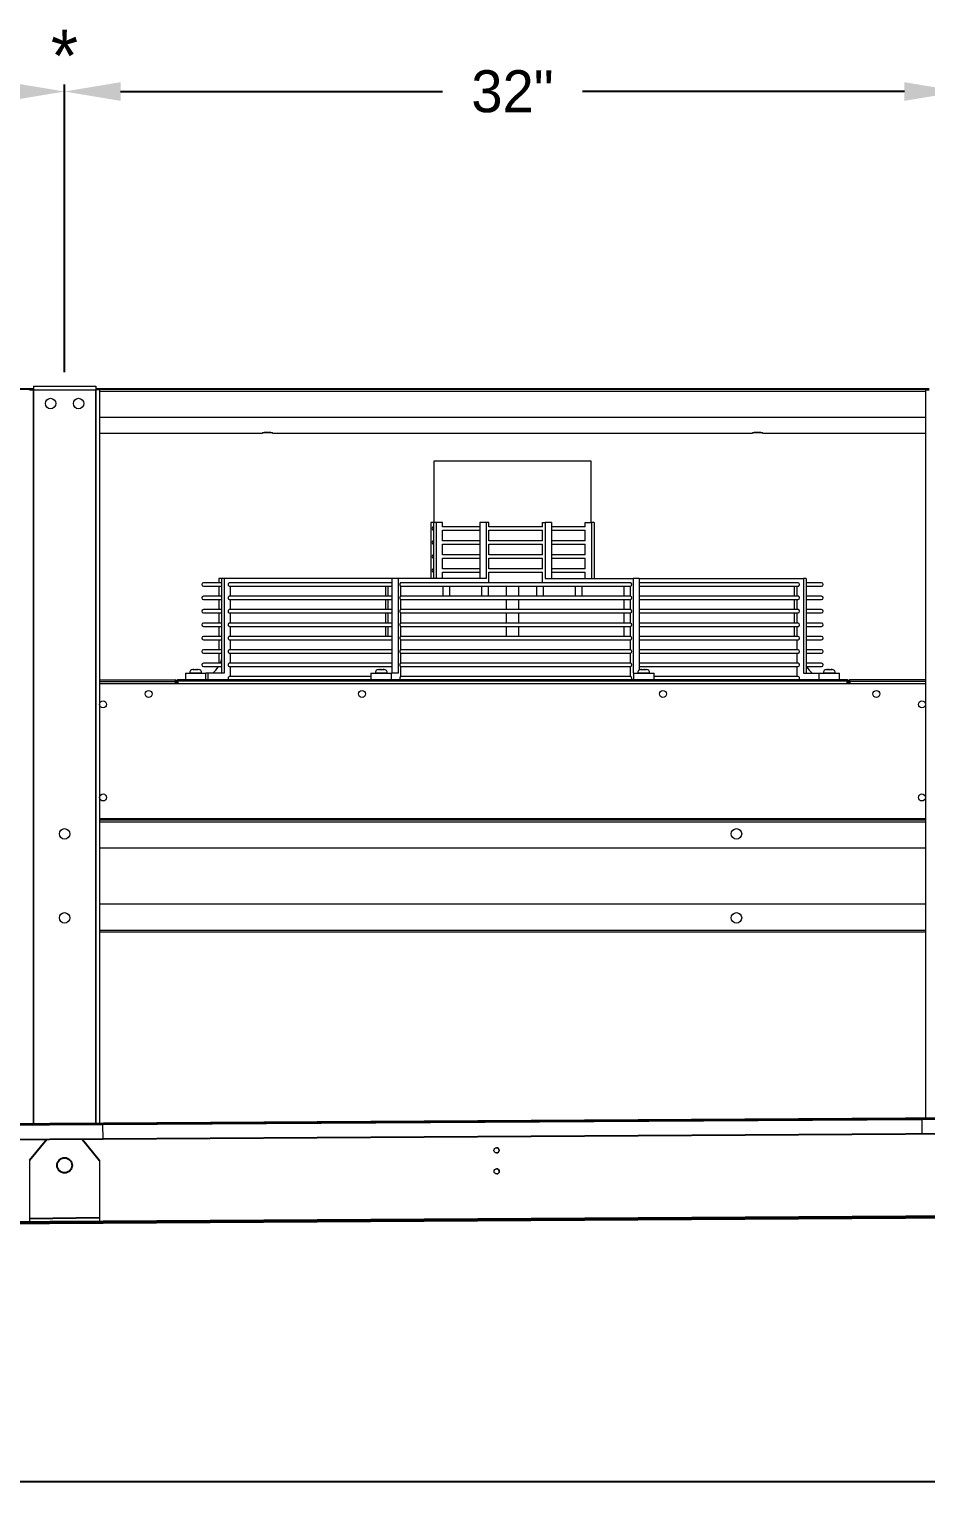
# Model space of a CAD drawing. Extents: x 6 to 271, y -23 to 146.
# Drawn here: x 193 to 225, y 36.4 to 89.3 of the extents above; entities that cross this region are included whole.
import ezdxf
from ezdxf.enums import TextEntityAlignment as Align

# ---------------------------------------------------------------- set-up
doc = ezdxf.new("R2010")
doc.units = 0
doc.header["$MEASUREMENT"] = 0
doc.layers.get('0').update_dxf_attribs({"linetype": 'CONTINUOUS'})
doc.layers.get('Defpoints').update_dxf_attribs({"linetype": 'CONTINUOUS'})
doc.dimstyles.get("Standard").update_dxf_attribs({"dimtxt": 1.5, "dimasz": 2, "dimexe": 0.25, "dimexo": 0.5, "dimgap": 0.75, "dimtad": 0, "dimtih": 1, "dimtoh": 1, "dimdec": 4, "dimzin": 0, "dimdsep": 46, "dimlunit": 5, "dimtxsty": 'STANDARD', "dimcen": 0.125, "dimclrd": 1, "dimclre": 1, "dimclrt": 1, "dimadec": 0, "dimazin": 0, "dimtfac": 1, "dimtdec": 4, "dimtofl": 0, "dimtmove": 0, "dimatfit": 3, "dimfxl": 1, "dimfrac": 2, "dimtolj": 1, "dimtzin": 0, "dimarcsym": 0})

# ---------------------------------------------------------------- blocks, each defined once
blk = doc.blocks.new('*D30')
at = {"color": 7, "lineweight": -2}
for p, q in [((265.292, 46.572), (265.292, 37.133)), ((90.295, 45.482), (90.295, 37.133)), ((92.295, 37.383), (174.794, 37.383)), ((263.292, 37.383), (180.794, 37.383))]:
    blk.add_line(p, q, dxfattribs=at)
at = {"color": 7}
for points in [[(92.295, 37.716), (92.295, 37.05), (90.295, 37.383)], [(263.292, 37.716), (263.292, 37.05), (265.292, 37.383)]]:
    blk.add_solid(points, dxfattribs=at)
at = {"layer": 'Defpoints', "color": 0}
for p in [(265.292, 47.072), (90.295, 45.982), (265.292, 37.383)]:
    blk.add_point(p, dxfattribs=at)
at = {"color": 7, "insert": (177.794, 37.383), "char_height": 1.5, "attachment_point": 5}
blk.add_mtext('\\A1;175"', dxfattribs=at)
blk = doc.blocks.new('*D34')
at = {"color": 7, "lineweight": -2}
for p, q in [((162.277, 77.029), (162.277, 87.298)), ((194.277, 77.029), (194.277, 87.298)), ((164.277, 87.048), (175.777, 87.048)), ((192.277, 87.048), (180.777, 87.048))]:
    blk.add_line(p, q, dxfattribs=at)
at = {"color": 7}
for points in [[(164.277, 87.382), (164.277, 86.715), (162.277, 87.048)], [(192.277, 87.382), (192.277, 86.715), (194.277, 87.048)]]:
    blk.add_solid(points, dxfattribs=at)
at = {"layer": 'Defpoints', "color": 0}
for p in [(194.277, 87.048), (162.277, 76.529), (194.277, 76.529)]:
    blk.add_point(p, dxfattribs=at)
at = {"color": 7, "insert": (178.277, 87.048), "char_height": 1.5, "attachment_point": 5}
blk.add_mtext('\\A1;32"', dxfattribs=at)
blk = doc.blocks.new('*D35')
at = {"color": 7, "lineweight": -2}
for p, q in [((194.277, 77.029), (194.277, 87.298)), ((226.277, 77.029), (226.277, 87.298)), ((196.277, 87.048), (207.777, 87.048)), ((224.277, 87.048), (212.777, 87.048))]:
    blk.add_line(p, q, dxfattribs=at)
at = {"color": 7}
for points in [[(196.277, 87.382), (196.277, 86.715), (194.277, 87.048)], [(224.277, 87.382), (224.277, 86.715), (226.277, 87.048)]]:
    blk.add_solid(points, dxfattribs=at)
at = {"layer": 'Defpoints', "color": 0}
for p in [(226.277, 87.048), (194.277, 76.529), (226.277, 76.529)]:
    blk.add_point(p, dxfattribs=at)
at = {"color": 7, "insert": (210.277, 87.048), "char_height": 1.5, "attachment_point": 5}
blk.add_mtext('\\A1;32"', dxfattribs=at)

msp = doc.modelspace()

# ---------------------------------------------------------------- linework, layer by layer
at = {"color": 7, "linetype": 'Continuous', "lineweight": 15}
for p, q in [((178.2767, 76.44509), (193.1622, 76.44509)), ((193.0267, 76.39338), (193.1612, 76.39338)), ((193.1612, 76.39338), (193.1612, 50.18324)), ((193.1622, 76.39338), (193.1612, 76.39338)), ((193.1622, 76.52888), (193.1622, 76.39438)), ((193.1622, 76.52888), (195.3912, 76.52888)), ((193.1622, 76.39438), (195.3912, 76.39438)), ((193.1622, 76.39338), (193.1622, 76.39438)), ((193.1622, 76.39338), (195.3912, 76.39338)), ((193.1622, 50.18325), (193.1622, 76.39338)), ((195.3912, 76.52888), (195.3912, 76.39438)), ((195.3912, 76.44509), (225.1622, 76.44509)), ((195.3912, 76.39338), (195.3912, 76.39438)), ((195.3922, 76.39338), (195.3912, 76.39338)), ((195.3912, 50.19722), (195.3912, 76.39338)), ((195.5267, 76.39338), (195.3922, 76.39338)), ((195.3922, 76.39338), (195.3922, 50.19722)), ((195.5267, 76.39338), (195.5267, 50.19807)), ((195.5267, 76.34038), (225.0267, 76.34038)), ((225.0267, 76.39338), (225.0267, 50.38291)), ((225.0267, 76.39338), (225.1612, 76.39338)), ((195.5267, 75.41163), (225.0267, 75.41163)), ((195.5267, 74.84955), (201.3392, 74.84955)), ((201.7142, 74.84955), (218.8392, 74.84955)), ((219.2142, 74.84955), (225.0267, 74.84955)), ((211.35299, 73.83988), (207.4642, 73.83988)), ((213.0892, 73.83988), (211.35299, 73.83988)), ((207.35948, 71.64888), (207.35948, 69.65388)), ((207.45286, 71.64888), (207.35948, 71.64888)), ((207.54623, 71.64888), (207.45286, 71.64888)), ((207.45286, 71.64888), (207.45286, 69.65388)), ((207.54623, 71.64888), (207.54623, 69.65388)), ((207.77166, 71.64888), (207.54623, 71.64888)), ((207.77166, 71.49806), (207.77166, 71.64888)), ((209.10703, 71.49899), (207.77166, 71.49899)), ((207.77166, 70.99806), (207.77166, 71.37993)), ((207.77166, 71.37899), (209.10703, 71.37899)), ((209.33245, 71.64888), (209.10703, 71.64888)), ((209.10703, 71.64888), (209.10703, 69.65388)), ((209.33245, 71.64888), (209.33245, 69.65388)), ((209.42583, 71.64888), (209.33245, 71.64888)), ((209.42583, 71.49806), (209.42583, 71.64888)), ((211.35299, 71.49899), (209.42583, 71.49899)), ((209.42583, 70.99806), (209.42583, 71.37993)), ((209.42583, 71.37899), (211.35299, 71.37899)), ((211.35299, 71.49899), (211.35299, 71.64888)), ((211.35299, 71.64888), (211.44637, 71.64888)), ((211.35299, 70.99899), (211.35299, 71.37899)), ((211.44637, 71.64888), (211.44637, 69.65388)), ((211.6718, 71.64888), (211.44637, 71.64888)), ((211.6718, 71.64888), (211.6718, 69.65388)), ((212.87511, 71.49899), (211.6718, 71.49899)), ((211.6718, 71.37899), (212.87511, 71.37899)), ((212.87511, 71.49899), (212.87511, 71.64888)), ((212.87511, 71.64888), (213.10054, 71.64888)), ((212.87511, 70.99899), (212.87511, 71.37899)), ((213.10054, 71.64888), (213.10054, 69.65388)), ((213.19391, 71.64888), (213.10054, 71.64888)), ((213.19391, 71.64888), (213.19391, 69.65388)), ((209.10703, 70.99899), (207.77166, 70.99899)), ((207.77166, 70.49806), (207.77166, 70.87993)), ((207.77166, 70.87899), (209.10703, 70.87899)), ((211.35299, 70.99899), (209.42583, 70.99899)), ((209.42583, 70.49806), (209.42583, 70.87993)), ((209.42583, 70.87899), (211.35299, 70.87899)), ((211.35299, 70.49899), (211.35299, 70.87899)), ((212.87511, 70.99899), (211.6718, 70.99899)), ((211.6718, 70.87899), (212.87511, 70.87899)), ((212.87511, 70.49899), (212.87511, 70.87899)), ((209.10703, 70.49899), (207.77166, 70.49899)), ((207.77166, 69.99806), (207.77166, 70.37993)), ((207.77166, 70.37899), (209.10703, 70.37899)), ((211.35299, 70.49899), (209.42583, 70.49899)), ((209.42583, 69.99806), (209.42583, 70.37993)), ((209.42583, 70.37899), (211.35299, 70.37899)), ((211.35299, 69.99899), (211.35299, 70.37899)), ((212.87511, 70.49899), (211.6718, 70.49899)), ((211.6718, 70.37899), (212.87511, 70.37899)), ((212.87511, 69.99899), (212.87511, 70.37899)), ((209.10703, 69.99899), (207.77166, 69.99899)), ((207.77166, 69.65388), (207.77166, 69.87993)), ((207.77166, 69.87899), (209.10703, 69.87899)), ((211.35299, 69.99899), (209.42583, 69.99899)), ((209.42583, 69.49899), (209.42583, 69.87993)), ((209.42583, 69.87899), (211.35299, 69.87899)), ((211.35299, 69.49899), (211.35299, 69.87899)), ((212.87511, 69.99899), (211.6718, 69.99899)), ((211.6718, 69.87899), (212.87511, 69.87899)), ((212.87511, 69.65388), (212.87511, 69.87899)), ((199.88305, 69.49899), (199.23658, 69.49899)), ((199.23658, 69.37899), (199.88305, 69.37899)), ((199.78968, 69.65388), (199.78968, 69.49899)), ((199.88305, 69.65388), (199.78968, 69.65388)), ((199.78968, 69.37899), (199.78968, 69.02033)), ((199.97643, 69.65388), (199.88305, 69.65388)), ((199.88305, 69.65388), (199.88305, 66.27288)), ((199.97643, 69.65388), (199.97643, 66.27288)), ((205.97151, 69.65388), (199.97643, 69.65388)), ((200.17283, 69.37899), (205.97151, 69.37899)), ((205.97151, 69.49899), (200.1729, 69.49899)), ((200.20185, 69.02033), (200.20185, 69.37899)), ((205.74608, 69.37899), (205.74608, 69.02033)), ((205.83946, 69.02033), (205.83946, 69.37899)), ((206.19694, 69.65388), (205.97151, 69.65388)), ((205.97151, 69.65388), (205.97151, 66.27288)), ((206.19694, 69.65388), (206.19694, 66.27288)), ((209.33245, 69.65388), (206.19694, 69.65388)), ((206.27829, 69.37899), (214.50157, 69.37899)), ((214.50157, 69.49899), (206.27842, 69.49899)), ((206.29031, 69.02033), (206.29031, 69.37899)), ((211.44637, 69.65388), (214.58189, 69.65388)), ((214.26308, 69.02033), (214.26308, 69.37899)), ((214.48851, 69.02033), (214.48851, 69.37899)), ((214.58189, 69.65388), (214.58189, 66.27288)), ((214.80731, 69.65388), (214.58189, 69.65388)), ((214.80731, 69.65388), (214.80731, 66.38097)), ((214.80731, 69.65388), (220.67034, 69.65388)), ((220.47643, 69.49899), (214.80731, 69.49899)), ((214.80731, 69.37899), (220.47643, 69.37899)), ((220.35154, 69.02033), (220.35154, 69.37899)), ((220.44492, 69.02033), (220.44492, 69.37899)), ((220.67034, 69.65388), (220.67034, 66.27288)), ((220.76372, 69.65388), (220.67034, 69.65388)), ((220.76372, 69.65388), (220.76372, 66.27288)), ((221.31681, 69.49899), (220.76372, 69.49899)), ((220.76372, 69.37899), (221.31681, 69.37899)), ((199.88305, 69.02033), (199.23658, 69.02033)), ((199.23658, 68.90033), (199.88305, 68.90033)), ((199.78968, 68.90033), (199.78968, 68.54166)), ((200.17283, 68.90033), (205.97151, 68.90033)), ((205.97151, 69.02033), (200.1729, 69.02033)), ((200.20185, 68.54166), (200.20185, 68.90033)), ((205.74608, 68.90033), (205.74608, 68.54166)), ((205.83946, 68.54166), (205.83946, 68.90033)), ((206.27829, 68.90033), (214.50157, 68.90033)), ((214.50157, 69.02033), (206.27842, 69.02033)), ((206.29031, 68.54166), (206.29031, 68.90033)), ((214.26308, 68.54166), (214.26308, 68.90033)), ((214.48851, 68.54166), (214.48851, 68.90033)), ((220.47643, 69.02033), (214.80731, 69.02033)), ((214.80731, 68.90033), (220.47643, 68.90033)), ((220.35154, 68.54166), (220.35154, 68.90033)), ((220.44492, 68.54166), (220.44492, 68.90033)), ((221.31681, 69.02033), (220.76372, 69.02033)), ((220.76372, 68.90033), (221.31681, 68.90033)), ((199.88305, 68.54166), (199.23658, 68.54166)), ((199.23658, 68.42166), (199.88305, 68.42166)), ((199.78968, 68.42166), (199.78968, 68.063)), ((200.17283, 68.42166), (205.97151, 68.42166)), ((205.97151, 68.54166), (200.1729, 68.54166)), ((200.20185, 68.063), (200.20185, 68.42166)), ((205.74608, 68.42166), (205.74608, 68.063)), ((205.83946, 68.063), (205.83946, 68.42166)), ((206.27829, 68.42166), (214.50157, 68.42166)), ((214.50157, 68.54166), (206.27842, 68.54166)), ((206.29031, 68.063), (206.29031, 68.42166)), ((214.26308, 68.063), (214.26308, 68.42166)), ((214.48851, 68.063), (214.48851, 68.42166)), ((220.47643, 68.54166), (214.80731, 68.54166)), ((214.80731, 68.42166), (220.47643, 68.42166)), ((220.35154, 68.063), (220.35154, 68.42166)), ((220.44492, 68.063), (220.44492, 68.42166)), ((221.31681, 68.54166), (220.76372, 68.54166)), ((220.76372, 68.42166), (221.31681, 68.42166)), ((199.88305, 68.063), (199.23658, 68.063)), ((199.23658, 67.943), (199.88305, 67.943)), ((199.78968, 67.943), (199.78968, 67.58433)), ((200.17283, 67.943), (205.97151, 67.943)), ((205.97151, 68.063), (200.1729, 68.063)), ((200.20185, 67.58433), (200.20185, 67.943)), ((205.74608, 67.943), (205.74608, 67.58433)), ((205.83946, 67.58433), (205.83946, 67.943)), ((206.27829, 67.943), (214.50157, 67.943)), ((214.50157, 68.063), (206.27842, 68.063)), ((206.29031, 67.58433), (206.29031, 67.943)), ((214.26308, 67.58433), (214.26308, 67.943)), ((214.48851, 67.58433), (214.48851, 67.943)), ((220.47643, 68.063), (214.80731, 68.063)), ((214.80731, 67.943), (220.47643, 67.943)), ((220.35154, 67.58433), (220.35154, 67.943)), ((220.44492, 67.58433), (220.44492, 67.943)), ((221.31681, 68.063), (220.76372, 68.063)), ((220.76372, 67.943), (221.31681, 67.943)), ((199.88305, 67.58433), (199.23658, 67.58433)), ((199.23658, 67.46433), (199.88305, 67.46433)), ((199.78968, 67.46433), (199.78968, 67.10567)), ((200.17283, 67.46433), (205.97151, 67.46433)), ((205.97151, 67.58433), (200.1729, 67.58433)), ((200.20185, 67.10567), (200.20185, 67.46433)), ((206.27829, 67.46433), (214.50157, 67.46433)), ((214.50157, 67.58433), (206.27842, 67.58433)), ((206.29031, 67.10567), (206.29031, 67.46433)), ((214.48851, 67.10567), (214.48851, 67.46433)), ((220.47643, 67.58433), (214.80731, 67.58433)), ((214.80731, 67.46433), (220.47643, 67.46433)), ((220.44492, 67.10567), (220.44492, 67.46433)), ((221.31681, 67.58433), (220.76372, 67.58433)), ((220.76372, 67.46433), (221.31681, 67.46433)), ((199.88305, 67.10567), (199.23658, 67.10567)), ((199.23658, 66.98566), (199.88305, 66.98566)), ((199.88305, 66.627), (199.23658, 66.627)), ((199.78968, 66.98566), (199.78968, 66.627)), ((200.17283, 66.98566), (205.97151, 66.98566)), ((205.97151, 67.10567), (200.1729, 67.10567)), ((205.97151, 66.627), (200.1729, 66.627)), ((200.20185, 66.627), (200.20185, 66.98566)), ((206.27829, 66.98566), (214.50157, 66.98566)), ((214.50157, 67.10567), (206.27842, 67.10567)), ((214.50157, 66.627), (206.27842, 66.627)), ((206.29031, 66.627), (206.29031, 66.98566)), ((214.48851, 66.627), (214.48851, 66.98566)), ((220.47643, 67.10567), (214.80731, 67.10567)), ((214.80731, 66.98566), (220.47643, 66.98566)), ((220.47643, 66.627), (214.80731, 66.627)), ((220.44492, 66.627), (220.44492, 66.98566)), ((221.31681, 67.10567), (220.76372, 67.10567)), ((220.76372, 66.98566), (221.31681, 66.98566)), ((221.31681, 66.627), (220.76372, 66.627)), ((198.59017, 66.27288), (198.61826, 66.27288)), ((198.61826, 66.27288), (199.32817, 66.27288)), ((199.17792, 66.27388), (198.74042, 66.27388)), ((198.86442, 66.39788), (198.86458, 66.39788)), ((198.86731, 66.39788), (198.86458, 66.39788)), ((198.86731, 66.39788), (198.87781, 66.39788)), ((198.88849, 66.39788), (198.87781, 66.39788)), ((198.88849, 66.39788), (198.96453, 66.39788)), ((198.97609, 66.39788), (198.96453, 66.39788)), ((198.98237, 66.39788), (198.97609, 66.39788)), ((198.98237, 66.39788), (199.00773, 66.39788)), ((199.02228, 66.39788), (199.00773, 66.39788)), ((199.02228, 66.39788), (199.05392, 66.39788)), ((199.23658, 66.507), (199.88305, 66.507)), ((199.39346, 66.27288), (199.32817, 66.27288)), ((199.39346, 66.27288), (199.39346, 66.02888)), ((199.97643, 66.27288), (199.39346, 66.27288)), ((200.17283, 66.507), (205.97151, 66.507)), ((205.21983, 66.14833), (200.1729, 66.14833)), ((200.20185, 66.14833), (200.20185, 66.507)), ((205.21983, 66.27288), (205.24791, 66.27288)), ((205.24791, 66.27288), (205.95783, 66.27288)), ((205.80758, 66.27388), (205.37008, 66.27388)), ((205.49408, 66.39788), (205.52572, 66.39788)), ((205.54026, 66.39788), (205.52572, 66.39788)), ((205.54026, 66.39788), (205.56563, 66.39788)), ((205.57191, 66.39788), (205.56563, 66.39788)), ((205.58347, 66.39788), (205.57191, 66.39788)), ((205.58347, 66.39788), (205.65951, 66.39788)), ((205.67019, 66.39788), (205.65951, 66.39788)), ((205.67019, 66.39788), (205.68069, 66.39788)), ((205.68342, 66.39788), (205.68069, 66.39788)), ((205.68342, 66.39788), (205.68358, 66.39788)), ((206.19694, 66.27288), (205.95783, 66.27288)), ((206.27829, 66.507), (214.50157, 66.507)), ((214.50157, 66.14833), (206.27842, 66.14833)), ((206.29031, 66.14833), (206.29031, 66.507)), ((214.48851, 66.14833), (214.48851, 66.507)), ((214.58189, 66.27288), (214.59557, 66.27288)), ((214.59557, 66.27288), (214.62366, 66.27288)), ((214.62366, 66.27288), (215.33357, 66.27288)), ((214.76247, 66.27388), (214.74582, 66.27388)), ((215.18332, 66.27388), (214.76247, 66.27388)), ((214.80731, 66.507), (220.47643, 66.507)), ((214.86982, 66.39788), (214.86997, 66.39788)), ((214.8727, 66.39788), (214.86997, 66.39788)), ((214.8727, 66.39788), (214.88321, 66.39788)), ((214.89389, 66.39788), (214.88321, 66.39788)), ((214.89389, 66.39788), (214.96993, 66.39788)), ((214.98148, 66.39788), (214.96993, 66.39788)), ((214.98776, 66.39788), (214.98148, 66.39788)), ((214.98776, 66.39788), (215.01313, 66.39788)), ((215.02767, 66.39788), (215.01313, 66.39788)), ((215.02767, 66.39788), (215.05932, 66.39788)), ((220.47643, 66.14833), (215.33357, 66.14833)), ((220.44492, 66.14833), (220.44492, 66.507)), ((220.67034, 66.27288), (221.22522, 66.27288)), ((220.76372, 66.507), (221.31681, 66.507)), ((221.22522, 66.27288), (221.25331, 66.27288)), ((221.25331, 66.27288), (221.96322, 66.27288)), ((221.51051, 66.27388), (221.37547, 66.27388)), ((221.49947, 66.39788), (221.53112, 66.39788)), ((221.81297, 66.27388), (221.51051, 66.27388)), ((221.54566, 66.39788), (221.53112, 66.39788)), ((221.54566, 66.39788), (221.57103, 66.39788)), ((221.57731, 66.39788), (221.57103, 66.39788)), ((221.58886, 66.39788), (221.57731, 66.39788)), ((221.58886, 66.39788), (221.6649, 66.39788)), ((221.67558, 66.39788), (221.6649, 66.39788)), ((221.67558, 66.39788), (221.68609, 66.39788)), ((221.68882, 66.39788), (221.68609, 66.39788)), ((221.68882, 66.39788), (221.68897, 66.39788)), ((195.5267, 66.02888), (198.2257, 66.02888)), ((195.5267, 65.97788), (198.2257, 65.97788)), ((195.5267, 65.90388), (225.0267, 65.90388)), ((198.2257, 66.02888), (198.2257, 65.97788)), ((198.2257, 65.97788), (198.2257, 65.90388)), ((198.2767, 65.97788), (198.2267, 65.97788)), ((198.2267, 65.97788), (198.2267, 65.90388)), ((198.2767, 65.98008), (198.2767, 65.90388)), ((198.3245, 65.98008), (198.2767, 65.98008)), ((198.3245, 65.98008), (198.3245, 65.90388)), ((222.2279, 66.02888), (198.3255, 66.02888)), ((198.3255, 66.02888), (198.3255, 65.98008)), ((222.2279, 65.98008), (198.3255, 65.98008)), ((198.3255, 65.98008), (198.3255, 65.90388)), ((222.2279, 66.02888), (222.2279, 65.98008)), ((222.2279, 65.98008), (222.2279, 65.90388)), ((222.2289, 65.98008), (222.2767, 65.98008)), ((222.2289, 65.90388), (222.2289, 65.98008)), ((222.2767, 65.90388), (222.2767, 65.98008)), ((222.3267, 65.97788), (222.2767, 65.97788)), ((222.3267, 65.97788), (222.3267, 65.90388)), ((222.3277, 65.97788), (222.3277, 66.02888)), ((225.0267, 66.02888), (222.3277, 66.02888)), ((222.3277, 65.90388), (222.3277, 65.97788)), ((225.0267, 65.97788), (222.3277, 65.97788)), ((195.5267, 61.07988), (225.0267, 61.07988)), ((195.5267, 61.07888), (225.0267, 61.07888)), ((195.5267, 61.02888), (225.0267, 61.02888)), ((195.5267, 60.96538), (225.0267, 60.96538)), ((195.5267, 60.02888), (225.0267, 60.02888)), ((195.5267, 58.02888), (225.0267, 58.02888)), ((195.5267, 57.09238), (225.0267, 57.09238)), ((195.5267, 57.02888), (225.0267, 57.02888)), ((195.64635, 50.19341), (224.89579, 50.37509)), ((195.64663, 50.14922), (224.89606, 50.33089)), ((224.89606, 50.33089), (224.89579, 50.37509)), ((224.89606, 50.33089), (224.89924, 49.81917)), ((195.5267, 49.63602), (225.0267, 49.81926)), ((195.64635, 50.19341), (195.64663, 50.14922)), ((195.64981, 49.63749), (195.64663, 50.14922)), ((224.89924, 49.81917), (195.64981, 49.63749)), ((224.90172, 49.82548), (224.90172, 49.82619)), ((193.0267, 48.86463), (193.0267, 46.65097)), ((195.5267, 48.86463), (195.5267, 46.69196)), ((195.5267, 46.68697), (225.0267, 46.8702)), ((195.5267, 46.63596), (225.0267, 46.8192))]:
    msp.add_line(p, q, dxfattribs=at)
at = {"color": 7}
for p, q in [((96.39827, 49.57695), (260.14505, 50.60295)), ((260.14538, 50.54984), (96.39854, 49.53161)), ((96.40172, 49.02033), (260.0267, 50.03665)), ((193.63724, 49.61038), (193.0267, 48.86463)), ((194.91615, 49.61038), (195.5267, 48.86463)), ((260.0267, 47.0876), (96.5267, 46.07205)), ((96.52702, 46.02105), (260.0267, 47.03659)), ((195.5267, 46.81696), (193.0267, 46.77597)), ((193.0267, 46.67669), (193.02702, 46.62569)), ((193.0267, 46.65097), (193.0267, 46.59997))]:
    msp.add_line(p, q, dxfattribs=at)
at = {"color": 7, "linetype": 'Continuous', "lineweight": 15, "flags": 128}
for points in [[(201.3392, 74.84955), (201.34679, 74.85561), (201.36896, 74.86117), (201.40391, 74.86579), (201.44881, 74.8691), (201.50001, 74.87082), (201.55338, 74.87082), (201.60459, 74.8691), (201.64948, 74.86579), (201.68443, 74.86117), (201.7066, 74.85561), (201.7142, 74.84955)], [(201.7142, 74.84955), (201.70654, 74.8556), (201.68433, 74.86116), (201.64938, 74.86577), (201.60451, 74.86907), (201.55335, 74.87079), (201.50004, 74.87079), (201.44888, 74.86907), (201.40401, 74.86577), (201.36906, 74.86116), (201.34686, 74.8556), (201.3392, 74.84955)], [(218.8392, 74.84955), (218.84679, 74.85561), (218.86896, 74.86117), (218.90391, 74.86579), (218.94881, 74.8691), (219.00001, 74.87082), (219.05338, 74.87082), (219.10459, 74.8691), (219.14948, 74.86579), (219.18443, 74.86117), (219.2066, 74.85561), (219.2142, 74.84955)], [(219.2142, 74.84955), (219.20653, 74.8556), (219.18433, 74.86116), (219.14938, 74.86577), (219.10451, 74.86907), (219.05336, 74.87079), (219.00004, 74.87079), (218.94888, 74.86907), (218.90401, 74.86577), (218.86906, 74.86116), (218.84686, 74.8556), (218.8392, 74.84955)], [(214.50157, 69.49899), (214.50162, 69.49899), (214.5109, 69.49382), (214.51858, 69.47929), (214.52336, 69.45789), (214.52442, 69.43326), (214.52159, 69.40962), (214.51534, 69.39098), (214.50674, 69.38053), (214.50157, 69.37899)], [(214.50157, 69.02033), (214.50582, 69.01929), (214.51419, 69.01045), (214.5206, 68.99388), (214.52408, 68.97212), (214.52408, 68.94854), (214.5206, 68.92678), (214.51419, 68.9102), (214.50582, 68.90137), (214.50157, 68.90033)], [(214.50157, 68.54166), (214.50582, 68.54062), (214.51419, 68.53179), (214.5206, 68.51521), (214.52408, 68.49345), (214.52408, 68.46987), (214.5206, 68.44811), (214.51419, 68.43154), (214.50582, 68.4227), (214.50157, 68.42166)], [(214.50157, 68.063), (214.50582, 68.06196), (214.51419, 68.05312), (214.5206, 68.03655), (214.52408, 68.01479), (214.52408, 67.99121), (214.5206, 67.96945), (214.51419, 67.95287), (214.50582, 67.94403), (214.50157, 67.943)], [(214.50157, 67.58433), (214.50582, 67.58329), (214.51419, 67.57446), (214.5206, 67.55788), (214.52408, 67.53612), (214.52408, 67.51254), (214.5206, 67.49078), (214.51419, 67.4742), (214.50582, 67.46537), (214.50157, 67.46433)], [(199.88305, 66.7718), (199.8445, 66.65555), (199.83253, 66.627)], [(214.50157, 67.10567), (214.50582, 67.10463), (214.51419, 67.09579), (214.5206, 67.07921), (214.52408, 67.05745), (214.52408, 67.03388), (214.5206, 67.01212), (214.51419, 66.99554), (214.50582, 66.9867), (214.50157, 66.98566)], [(214.50157, 66.627), (214.50582, 66.62596), (214.51419, 66.61712), (214.5206, 66.60055), (214.52408, 66.57879), (214.52408, 66.55521), (214.5206, 66.53345), (214.51419, 66.51687), (214.50582, 66.50804), (214.50157, 66.507)], [(214.50157, 66.14833), (214.50608, 66.14716), (214.51451, 66.13789), (214.52089, 66.12073), (214.5242, 66.09844), (214.52391, 66.07453), (214.52251, 66.06375)]]:
    msp.add_lwpolyline(points, dxfattribs=at)
at = {"color": 7, "linetype": 'Continuous', "lineweight": 15}
for centre, radius in [((193.7767, 75.90388), 0.1875), ((194.7767, 75.90388), 0.1875), ((197.2767, 65.52888), 0.125), ((204.9017, 65.52888), 0.125), ((215.6517, 65.52888), 0.125), ((223.2767, 65.52888), 0.125), ((195.6517, 65.15388), 0.125), ((224.9017, 65.15388), 0.125), ((195.6517, 61.82988), 0.125), ((224.9017, 61.82988), 0.125), ((194.2767, 60.52888), 0.1875), ((218.2767, 60.52888), 0.1875), ((194.2767, 57.52888), 0.1875), ((218.2767, 57.52888), 0.1875), ((209.70764, 49.2241), 0.09375), ((209.7123, 48.47411), 0.09375)]:
    msp.add_circle(centre, radius, dxfattribs=at)
at = {"color": 7}
msp.add_circle((194.2767, 48.68895), 0.26853, dxfattribs=at)
at = {"color": 7, "linetype": 'Continuous', "lineweight": 15}
for centre, radius, start, end in [((207.4642, 71.43899), 0.06, 100.892283, 259.107717), ((207.4642, 70.93899), 0.06, 100.892283, 259.107717), ((207.4642, 70.43899), 0.06, 100.892283, 259.107717), ((207.4642, 69.93899), 0.06, 100.892283, 259.107717), ((199.23658, 69.43899), 0.06, 90, 270), ((220.47326, 69.43899), 0.06008, 273.026422, 86.973578), ((221.31681, 69.43899), 0.06, 270, 90), ((199.23658, 68.96033), 0.06, 90, 270), ((220.47314, 68.96033), 0.06009, 273.144791, 86.855209), ((221.31681, 68.96033), 0.06, 270, 90), ((199.23658, 68.48166), 0.06, 90, 270), ((220.47314, 68.48166), 0.06009, 273.14323, 86.85677), ((221.31681, 68.48166), 0.06, 270, 90), ((199.23658, 68.003), 0.06, 90, 270), ((220.47314, 68.003), 0.06009, 273.144791, 86.855209), ((221.31681, 68.003), 0.06, 270, 90), ((199.23658, 67.52433), 0.06, 90, 270), ((220.47314, 67.52433), 0.06009, 273.14323, 86.85677), ((221.31681, 67.52433), 0.06, 270, 90), ((199.23658, 67.04566), 0.06, 90, 270), ((199.23658, 66.567), 0.06, 90, 270), ((220.47314, 67.04566), 0.06009, 273.144791, 86.855209), ((220.47314, 66.567), 0.06009, 273.144791, 86.855209), ((221.31681, 67.04566), 0.06, 270, 90), ((221.31681, 66.567), 0.06, 270, 90), ((198.86442, 66.27388), 0.124, 90, 180), ((199.05392, 66.27388), 0.124, 0, 90), ((198.9164, 67.02788), 1, 310.97463, 328.608789), ((205.49408, 66.27388), 0.124, 90, 180), ((205.68358, 66.27388), 0.124, 0, 90), ((214.86982, 66.27388), 0.124, 90, 180), ((215.05932, 66.27388), 0.124, 0, 90), ((220.47295, 66.08884), 0.05959, 335.098407, 86.6494), ((221.637, 67.02788), 1, 211.391211, 229.02537), ((221.49947, 66.27388), 0.124, 90, 180), ((221.68897, 66.27388), 0.124, 0, 90), ((198.2257, 65.97788), 0.051, 0, 90), ((198.2257, 65.97788), 0.001, 0, 90), ((198.3255, 65.98008), 0.0488, 90, 180), ((198.3255, 65.98008), 0.001, 90, 180), ((222.2279, 65.98008), 0.0488, 360, 90), ((222.2279, 65.98008), 0.001, 0, 90), ((222.3277, 65.97788), 0.051, 90, 180), ((222.3277, 65.97788), 0.001, 90, 180), ((224.56994, 49.81663), 0.32931, 0.318882, 0.44188), ((195.7459, 49.63762), 0.0961, 180.074128, 180.495975), ((195.63927, 49.64224), 0.0124, 359.127068, 2.394391), ((209.70622, 49.22409), 0.09375, 0.355877, 89.919329), ((209.70622, 49.22409), 0.09375, 270.792425, 0.355877), ((209.71087, 48.4741), 0.09375, 0.355877, 89.919327), ((209.71087, 48.4741), 0.09375, 270.792427, 0.355877)]:
    msp.add_arc(centre, radius, start, end, dxfattribs=at)
for points in [[(193.1622, 76.40388), (163.3912, 76.40388)], [(225.1622, 76.40388), (195.3912, 76.40388)], [(195.5267, 74.84913), (201.3392, 74.84913)], [(201.7142, 74.84913), (218.8392, 74.84913)], [(219.2142, 74.84913), (225.0267, 74.84913)], [(207.4642, 73.83988), (207.4642, 71.64888)], [(213.0892, 71.64888), (213.0892, 73.83988)], [(207.78657, 69.37899), (207.78657, 69.02033)], [(208.03657, 69.02033), (208.03657, 69.37899)], [(209.17203, 69.37899), (209.17203, 69.02033)], [(209.42203, 69.02033), (209.42203, 69.37899)], [(210.0502, 69.37899), (210.0502, 69.02033)], [(210.5032, 69.02033), (210.5032, 69.37899)], [(211.13137, 69.37899), (211.13137, 69.02033)], [(211.38137, 69.02033), (211.38137, 69.37899)], [(212.51683, 69.37899), (212.51683, 69.02033)], [(212.76683, 69.02033), (212.76683, 69.37899)], [(210.0502, 68.90033), (210.0502, 68.54166)], [(210.5032, 68.54166), (210.5032, 68.90033)], [(210.0502, 68.42166), (210.0502, 68.063)], [(210.5032, 68.063), (210.5032, 68.42166)], [(210.0502, 67.943), (210.0502, 67.58433)], [(210.5032, 67.58433), (210.5032, 67.943)], [(198.59017, 66.27288), (198.59017, 66.02888)], [(198.74042, 66.27388), (198.74042, 66.27288)], [(198.86458, 66.39788), (198.8606, 66.39781)], [(198.8606, 66.39781), (198.86731, 66.39788)], [(198.87781, 66.39788), (198.88452, 66.39781)], [(198.88452, 66.39781), (198.88849, 66.39788)], [(198.96453, 66.39788), (198.96618, 66.39781)], [(198.96618, 66.39781), (198.98237, 66.39788)], [(199.00773, 66.39788), (199.02392, 66.39781)], [(199.02392, 66.39781), (199.02228, 66.39788)], [(199.17792, 66.27288), (199.17792, 66.27388)], [(199.32817, 66.02888), (199.32817, 66.27288)], [(205.21983, 66.27288), (205.21983, 66.02888)], [(205.37008, 66.27388), (205.37008, 66.27288)], [(205.52572, 66.39788), (205.52408, 66.39781)], [(205.52408, 66.39781), (205.54026, 66.39788)], [(205.56563, 66.39788), (205.58182, 66.39781)], [(205.58182, 66.39781), (205.58347, 66.39788)], [(205.65951, 66.39788), (205.66348, 66.39781)], [(205.66348, 66.39781), (205.67019, 66.39788)], [(205.68069, 66.39788), (205.6874, 66.39781)], [(205.6874, 66.39781), (205.68342, 66.39788)], [(205.80758, 66.27288), (205.80758, 66.27388)], [(205.95783, 66.02888), (205.95783, 66.27288)], [(214.59557, 66.27288), (214.59557, 66.02888)], [(214.74582, 66.27388), (214.74582, 66.27288)], [(214.86997, 66.39788), (214.866, 66.39781)], [(214.866, 66.39781), (214.8727, 66.39788)], [(214.88321, 66.39788), (214.88991, 66.39781)], [(214.88991, 66.39781), (214.89389, 66.39788)], [(214.96993, 66.39788), (214.97158, 66.39781)], [(214.97158, 66.39781), (214.98776, 66.39788)], [(215.01313, 66.39788), (215.02932, 66.39781)], [(215.02932, 66.39781), (215.02767, 66.39788)], [(215.18332, 66.27288), (215.18332, 66.27388)], [(215.33357, 66.02888), (215.33357, 66.27288)], [(221.22522, 66.27288), (221.22522, 66.02888)], [(221.37547, 66.27388), (221.37547, 66.27288)], [(221.53112, 66.39788), (221.52947, 66.39781)], [(221.52947, 66.39781), (221.54566, 66.39788)], [(221.57103, 66.39788), (221.58722, 66.39781)], [(221.58722, 66.39781), (221.58886, 66.39788)], [(221.6649, 66.39788), (221.66888, 66.39781)], [(221.66888, 66.39781), (221.67558, 66.39788)], [(221.68609, 66.39788), (221.69279, 66.39781)], [(221.69279, 66.39781), (221.68882, 66.39788)], [(221.81297, 66.27288), (221.81297, 66.27388)], [(221.96322, 66.02888), (221.96322, 66.27288)]]:
    msp.add_open_spline(points, degree=1, dxfattribs=at)
for points, knots in [([(200.17887, 69.49778), (200.17568, 69.49832), (200.16632, 69.4999), (200.15075, 69.49508), (200.13479, 69.48427), (200.1231, 69.46802), (200.11702, 69.44859), (200.11723, 69.42805), (200.12371, 69.40879), (200.13573, 69.39279), (200.15189, 69.38251), (200.16607, 69.37809), (200.17391, 69.37946), (200.17561, 69.37975)], [0, 0, 0, 0, 0.05278572, 0.15493867, 0.25708663, 0.35921651, 0.46132704, 0.56341042, 0.66548945, 0.76757724, 0.86968267, 0.9718143, 1, 1, 1, 1]), ([(206.28085, 69.49825), (206.28054, 69.49846), (206.27773, 69.50038), (206.27209, 69.49757), (206.265, 69.48943), (206.25936, 69.47495), (206.25587, 69.4566), (206.2549, 69.43621), (206.25658, 69.41617), (206.26069, 69.39861), (206.26679, 69.38594), (206.27306, 69.37923), (206.27704, 69.37968), (206.27844, 69.37984)], [0, 0, 0, 0, 0.012920957, 0.116404363, 0.219884984, 0.323355221, 0.426800138, 0.53022616, 0.63363512, 0.73704854, 0.840477532, 0.943930134, 1, 1, 1, 1]), ([(200.17887, 69.01911), (200.17568, 69.01965), (200.16632, 69.02123), (200.15075, 69.01641), (200.13479, 69.0056), (200.1231, 68.98935), (200.11702, 68.96993), (200.11723, 68.94938), (200.12371, 68.93012), (200.13573, 68.91412), (200.15189, 68.90384), (200.16607, 68.89943), (200.17391, 68.90079), (200.17561, 68.90108)], [0, 0, 0, 0, 0.05278626, 0.15494043, 0.25708822, 0.35921795, 0.46132268, 0.56341185, 0.66549072, 0.76757375, 0.86968212, 0.97181359, 1, 1, 1, 1]), ([(206.28085, 69.01958), (206.28054, 69.01979), (206.27773, 69.02171), (206.27209, 69.0189), (206.265, 69.01077), (206.25936, 68.99629), (206.25587, 68.97793), (206.2549, 68.95754), (206.25657, 68.9375), (206.26069, 68.91995), (206.26679, 68.90727), (206.27306, 68.90056), (206.27704, 68.90102), (206.27844, 68.90118)], [0, 0, 0, 0, 0.01292098, 0.11640453, 0.21988784, 0.32335402, 0.42680449, 0.53022468, 0.63363968, 0.73704811, 0.84047726, 0.94393001, 1, 1, 1, 1]), ([(200.17892, 68.54051), (200.17492, 68.54103), (200.16472, 68.54235), (200.14856, 68.53672), (200.13305, 68.52513), (200.122, 68.50837), (200.11669, 68.48868), (200.11771, 68.46816), (200.12494, 68.44922), (200.13758, 68.43377), (200.15412, 68.42434), (200.16769, 68.42053), (200.17471, 68.42198), (200.17562, 68.42217)], [0, 0, 0, 0, 0.06581696, 0.16795542, 0.27009101, 0.37220493, 0.4742996, 0.57636966, 0.67843916, 0.78051702, 0.88261539, 0.98474, 1, 1, 1, 1]), ([(206.28088, 68.54045), (206.27936, 68.541), (206.27528, 68.54247), (206.26868, 68.53725), (206.26216, 68.52603), (206.25745, 68.50952), (206.2551, 68.48996), (206.25535, 68.46942), (206.25819, 68.45033), (206.26331, 68.43457), (206.27008, 68.42483), (206.27549, 68.42067), (206.27823, 68.42183), (206.27843, 68.42191)], [0, 0, 0, 0, 0.06116291, 0.16461154, 0.26805211, 0.37147579, 0.47487523, 0.57825279, 0.68162379, 0.78500508, 0.88840813, 0.99183453, 1, 1, 1, 1]), ([(200.17892, 68.06185), (200.17492, 68.06236), (200.16472, 68.06368), (200.14856, 68.05805), (200.13305, 68.04647), (200.122, 68.02971), (200.11669, 68.01001), (200.11771, 67.9895), (200.12494, 67.97056), (200.13758, 67.9551), (200.15412, 67.94568), (200.16769, 67.94186), (200.17471, 67.94332), (200.17562, 67.9435)], [0, 0, 0, 0, 0.06581707, 0.16795731, 0.27009305, 0.37220714, 0.47429626, 0.57637242, 0.67844209, 0.78051568, 0.88261421, 0.98473997, 1, 1, 1, 1]), ([(206.28088, 68.06178), (206.27936, 68.06233), (206.27528, 68.0638), (206.26868, 68.05858), (206.26216, 68.04737), (206.25745, 68.03086), (206.2551, 68.01129), (206.25535, 67.99076), (206.25819, 67.97166), (206.26331, 67.9559), (206.27008, 67.94617), (206.27549, 67.942), (206.27823, 67.94316), (206.27843, 67.94324)], [0, 0, 0, 0, 0.061163388, 0.164613486, 0.268054015, 0.371477655, 0.474871314, 0.578254855, 0.681625806, 0.785007055, 0.888407042, 0.99183453, 1, 1, 1, 1]), ([(200.17892, 67.58318), (200.17492, 67.5837), (200.16472, 67.58502), (200.14856, 67.57939), (200.13305, 67.5678), (200.122, 67.55104), (200.11669, 67.53135), (200.11771, 67.51083), (200.12494, 67.49189), (200.13758, 67.47644), (200.15412, 67.46701), (200.16769, 67.4632), (200.17471, 67.46465), (200.17562, 67.46484)], [0, 0, 0, 0, 0.06581696, 0.16795542, 0.27009101, 0.37220493, 0.4742996, 0.57636966, 0.67843916, 0.78051702, 0.88261539, 0.98474, 1, 1, 1, 1]), ([(206.28088, 67.58312), (206.27936, 67.58367), (206.27528, 67.58514), (206.26868, 67.57991), (206.26216, 67.5687), (206.25745, 67.55219), (206.2551, 67.53262), (206.25535, 67.51209), (206.25819, 67.49299), (206.26331, 67.47724), (206.27008, 67.4675), (206.27549, 67.46334), (206.27823, 67.46449), (206.27843, 67.46458)], [0, 0, 0, 0, 0.06116291, 0.16461154, 0.26805211, 0.37147579, 0.47487523, 0.57825279, 0.68162379, 0.78500508, 0.88840813, 0.99183453, 1, 1, 1, 1]), ([(200.17887, 67.10445), (200.17568, 67.10499), (200.16632, 67.10657), (200.15075, 67.10175), (200.13479, 67.09094), (200.1231, 67.07469), (200.11702, 67.05526), (200.11723, 67.03472), (200.12371, 67.01546), (200.13573, 66.99946), (200.15189, 66.98918), (200.16607, 66.98477), (200.17391, 66.98613), (200.17561, 66.98642)], [0, 0, 0, 0, 0.05278579, 0.15494027, 0.25708516, 0.35921988, 0.46132492, 0.56341439, 0.66549357, 0.7675769, 0.86968248, 0.97181426, 1, 1, 1, 1]), ([(200.17887, 66.62579), (200.17568, 66.62632), (200.16632, 66.6279), (200.15075, 66.62308), (200.13479, 66.61228), (200.1231, 66.59603), (200.11702, 66.5766), (200.11723, 66.55605), (200.12371, 66.53679), (200.13573, 66.52079), (200.15189, 66.51051), (200.16607, 66.5061), (200.17391, 66.50746), (200.17561, 66.50776)], [0, 0, 0, 0, 0.05278573, 0.15493871, 0.25708669, 0.35921659, 0.46132433, 0.5634107, 0.66548975, 0.76757526, 0.86968227, 0.97181391, 1, 1, 1, 1]), ([(206.28085, 67.10492), (206.28054, 67.10513), (206.27773, 67.10705), (206.27209, 67.10424), (206.265, 67.0961), (206.25936, 67.08162), (206.25587, 67.06327), (206.2549, 67.04288), (206.25657, 67.02284), (206.26069, 67.00529), (206.26679, 66.99261), (206.27306, 66.9859), (206.27704, 66.98635), (206.27844, 66.98651)], [0, 0, 0, 0, 0.01292098, 0.11640453, 0.21988784, 0.32335402, 0.42680449, 0.53022468, 0.63363968, 0.73704811, 0.84047726, 0.94393001, 1, 1, 1, 1]), ([(206.28085, 66.62625), (206.28054, 66.62646), (206.27773, 66.62838), (206.27209, 66.62557), (206.265, 66.61744), (206.25936, 66.60296), (206.25587, 66.5846), (206.2549, 66.56421), (206.25658, 66.54418), (206.26069, 66.52662), (206.26679, 66.51394), (206.27306, 66.50723), (206.27704, 66.50769), (206.27844, 66.50785)], [0, 0, 0, 0, 0.012920954, 0.116404337, 0.219886205, 0.323354315, 0.426801907, 0.530227906, 0.633636843, 0.737047674, 0.840478542, 0.943930102, 1, 1, 1, 1]), ([(200.17893, 66.1472), (200.17485, 66.14771), (200.16455, 66.149), (200.14833, 66.14328), (200.13287, 66.13162), (200.12188, 66.1148), (200.11671, 66.09511), (200.11746, 66.07735), (200.12096, 66.06741), (200.12225, 66.06375)], [0, 0, 0, 0, 0.1054044, 0.26576068, 0.42609954, 0.58640924, 0.74668242, 0.90692256, 1, 1, 1, 1]), ([(206.28085, 66.14712), (206.27978, 66.14764), (206.27617, 66.14939), (206.2699, 66.14518), (206.26315, 66.13504), (206.25808, 66.11922), (206.25534, 66.10008), (206.25505, 66.08061), (206.25662, 66.069), (206.25734, 66.06375)], [0, 0, 0, 0, 0.06751505, 0.22768617, 0.3878519, 0.54799996, 0.7081087, 0.8681837, 1, 1, 1, 1])]:
    msp.add_open_spline(points, degree=3, knots=knots, dxfattribs=at)

# ---------------------------------------------------------------- texts
at = {"color": 7}
msp.add_text('*', height=1.87063, dxfattribs=at).set_placement((194.27364, 87.39018), align=Align.CENTER)

# ---------------------------------------------------------------- dimensions: what is measured, and where the dimension line sits
for base, p1, p2, picture, middle in [((194.2767, 87.04827), (162.2767, 76.52888), (194.2767, 76.52888), '*D34', (178.2767, 87.04827)), ((226.2767, 87.04827), (194.2767, 76.52888), (226.2767, 76.52888), '*D35', (210.2767, 87.04827)), ((265.29209, 37.38307), (90.29547, 45.98234), (265.29209, 47.07173), '*D30', (177.79378, 37.38307))]:
    dim = msp.add_linear_dim(base=base, p1=p1, p2=p2, dimstyle='Standard', override={"dimpost": '"', "dimclrd": 7, "dimclre": 7, "dimclrt": 7}, dxfattribs=at)
    dim.commit()
    dim.dimension.update_dxf_attribs({"geometry": picture, "text_midpoint": middle})

doc.saveas('drawing.dxf')
